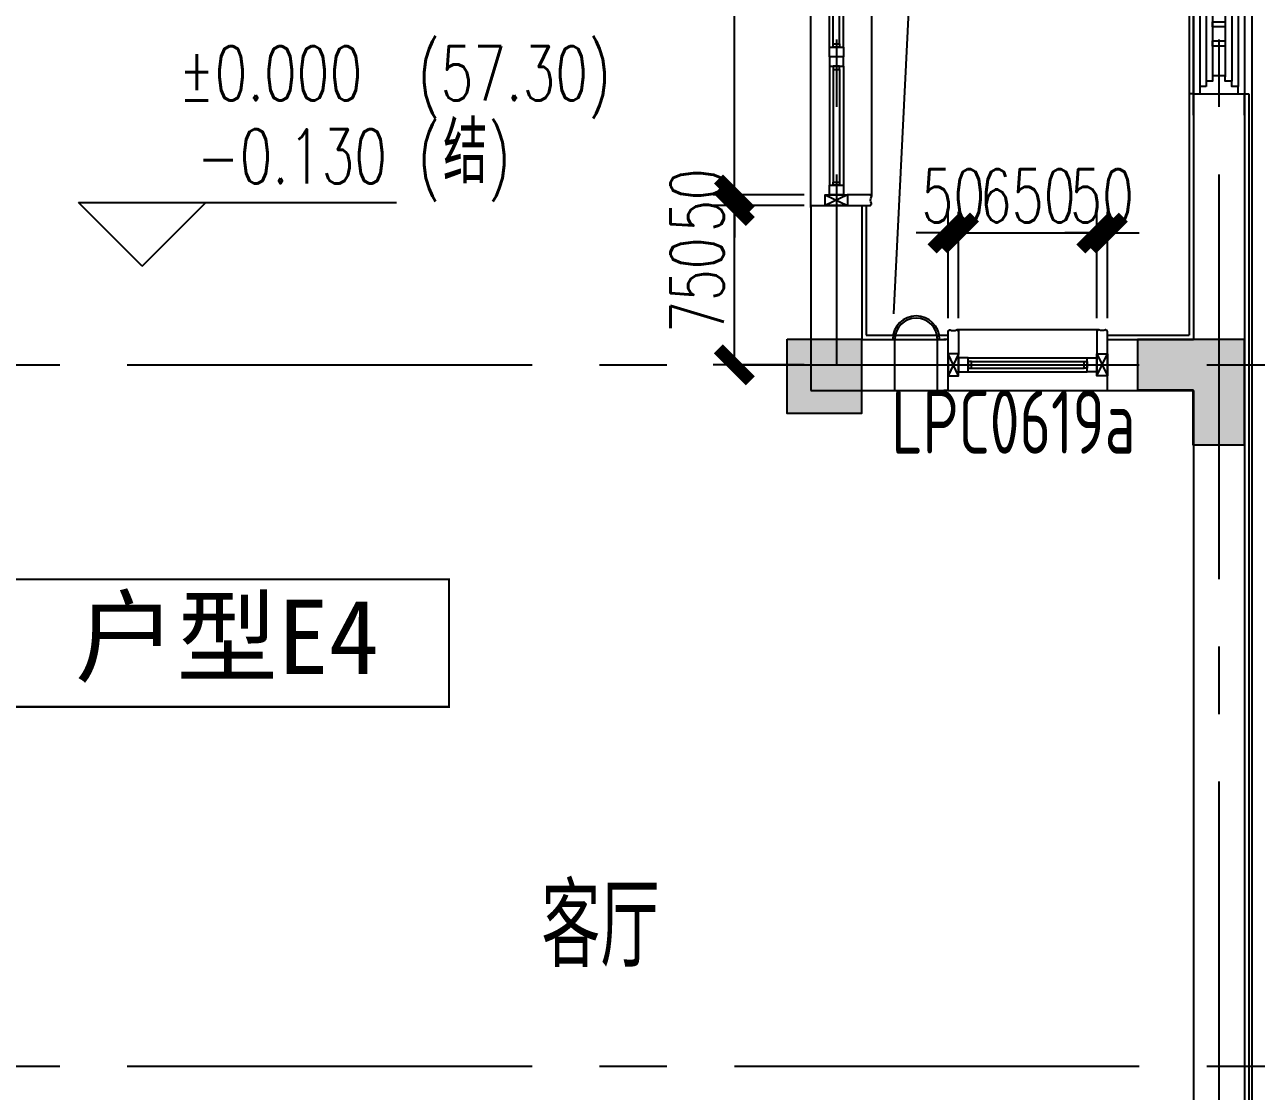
# Model space of a CAD drawing. Extents: x 296441 to 853063, y 459050 to 1117990.
# Drawn here: x 662478 to 668275, y 730393 to 735414 of the extents above; entities that cross this region are included whole.
import ezdxf
from ezdxf.enums import TextEntityAlignment as Align

# ---------------------------------------------------------------- set-up
doc = ezdxf.new("R2010")
doc.units = 0
doc.header["$LTSCALE"] = 1000
doc.linetypes.add('14-GRID$0$CENTER2', pattern=[28.575, 19.05, -3.175, 3.175, -3.175])
for name, color, linetype in [('0-COL', 50, 'Continuous'), ('0-COL-H1', 170, 'Continuous'), ('14-FL01-P$0$A-WALL-FNSH', 6, 'Continuous'), ('14-GRID$0$G-GRID', 9, '14-GRID$0$CENTER2'), ('14-name$0$A-ANNO-IDEN', 2, 'Continuous'), ('14-PLAN-BS01-P$0$A-OVLK', 140, 'Continuous'), ('DIM_ELEV', 3, 'Continuous'), ('DZ-3-TEXT-FL01$0$A-ROOM-IDEN', 4, 'Continuous'), ('DZ-PLAN-MAIN-FL01$0$A-WIND-IDEN', 33, 'Continuous'), ('E2-E3-FL01$0$E1-FL01$0$A-HOLE', 211, 'Continuous'), ('E2-E3-FL01$0$E1-FL01$0$A-HOLE-MECH', 222, 'Continuous'), ('E2-E3-FL01$0$E1-FL01$0$A-OVLK', 140, 'Continuous'), ('E2-E3-FL01$0$E1-FL01$0$A-SECT-WIND', 155, 'Continuous'), ('E2-E3-FL01$0$E1-FL01$0$A-SECT-WOOD', 17, 'Continuous'), ('E2-E3-FL01$0$E1-FL01$0$A-WALL', 1, 'Continuous'), ('E2-E3-FL01$0$E1-FL01$0$A-WALL-FNSH', 6, 'Continuous'), ('E2-E3-FL01$0$E1-FL01$0$G-XREF', 2, 'Continuous'), ('E2-E3-FL01$0$menchuangtao1$0$A-DETL-STONE', 42, 'Continuous'), ('E2-E3-FL01$0$menchuangtao1$0$A-WALL', 1, 'Continuous'), ('E2-E3-FL01$0$menchuangtao1$0$A_CUR_FRAME', 112, 'Continuous'), ('E4-FL01$0$A-ELEV-THIN', 145, 'Continuous'), ('E4-FL01$0$A-OVLK', 140, 'Continuous'), ('E4-FL01$0$A-SECT-STONE', 42, 'Continuous'), ('E4-FL01$0$A-WALL', 1, 'Continuous'), ('E4-FL01$0$A-WIND', 4, 'Continuous'), ('PUB_DIM', 3, 'Continuous'), ('PUB_TEXT', 7, 'Continuous'), ('ZT1_Dim---标注---PM、LM、DY、JD', 252, 'Continuous')]:
    doc.layers.add(name, color=color, linetype=linetype)
doc.styles.add('14-name$0$GOA_03_黑体_1.00', font='simhei.ttf')
doc.styles.add('14-name$0$GOA_04_COMPLEX_1.00', font='complex.shx')
doc.styles.add('_TCH_DIM', font='SIMPLEX', dxfattribs={"bigfont": 'GBCBIG'})
doc.styles.get("Standard").update_dxf_attribs({"font": 'gbenor.shx', "bigfont": 'gbcbig.shx'})
doc.styles.add('ZT-DIMSTYLE', font='ROMANS.shx', dxfattribs={"width": 0.7, "bigfont": 'CHINESE.shx'})
doc.dimstyles.new('ZT-DIM100', dxfattribs={"dimscale": 100, "dimtxt": 2.5, "dimasz": 1.5, "dimexe": 1, "dimexo": 1, "dimgap": 0.5, "dimtad": 1, "dimdec": 0, "dimdsep": 46, "dimtxsty": 'ZT-DIMSTYLE', "dimblk": 'ARCHTICK', "dimcen": 2.5, "dimclrd": 175, "dimclre": 175, "dimclrt": 7, "dimazin": 2, "dimtfac": 1, "dimtix": 1, "dimtmove": 2, "dimatfit": 3, "dimfxl": 0, "dimarcsym": 0})

# ---------------------------------------------------------------- blocks, each defined once
blk = doc.blocks.new('*U2129')
at = {"const_width": 10}
blk.add_lwpolyline([(-1025, 0), (1025, 0), (1025, -600), (-1025, -600)], close=True, dxfattribs=at)
at = {"style": '14-name$0$GOA_04_COMPLEX_1.00', "width": 0.8}
blk.add_attdef('房间编号', text='', height=300, dxfattribs=at).set_placement((-532.4, -480.6), align=Align.CENTER)
blk = doc.blocks.new('WERC')
at = {"layer": '14-name$0$A-ANNO-IDEN'}
ref = blk.add_blockref('*U2129', (806531.5, -443323.8), dxfattribs=dict(at, xscale=-1))
ref.add_attrib('房间编号', '户型E4', dxfattribs={"layer": '0', "height": 350, "style": '14-name$0$GOA_03_黑体_1.00'}).set_placement((806512.3, -443769.5), align=Align.CENTER)
blk = doc.blocks.new('20200415132855')
at = {"layer": 'DIM_ELEV'}
for p, q in [((863815.8, 250552.3), (863515.8, 250852.3)), ((863515.8, 250852.3), (865011.8, 250852.3)), ((863815.8, 250552.3), (864115.8, 250852.3))]:
    blk.add_line(p, q, dxfattribs=at)
at = {"layer": 'DZ-3-TEXT-FL01$0$A-ROOM-IDEN'}
blk.add_text('客厅', height=385.82, dxfattribs=at).set_placement((865694.1, 247254))
at = {"layer": 'DZ-PLAN-MAIN-FL01$0$A-WIND-IDEN', "color": 2, "width": 0.8}
blk.add_text('LPC0619a', height=300, dxfattribs=at).set_placement((867341.6, 249670.1))
at = {"layer": 'PUB_TEXT', "style": '_TCH_DIM', "width": 0.705882}
for s, p in [('(57.30)', (865111.8, 251332.3)), ('%%P0.000', (863987.5, 251332.3)), ('(', (865111.8, 250942.3)), (')', (865442.4, 250942.3)), ('-0.130', (864073.2, 250942.3))]:
    blk.add_text(s, height=255, dxfattribs=at).set_placement(p)
at = {"layer": 'PUB_TEXT', "style": '_TCH_DIM'}
blk.add_text('结', height=289.4, dxfattribs=at).set_placement((865231.8, 250942.3))
blk = doc.blocks.new('E2-E3-FL01$0$menchuangtao1')
at = {"layer": 'E2-E3-FL01$0$menchuangtao1$0$A-DETL-STONE'}
blk.add_lwpolyline([(-10, -52.5), (-10, -159.2, -0.471625), (-15, -162.1, -0.528396), (-19.5, -164.7, 0.241692), (-50.5, -164.7, -0.528396), (-55, -162.1, -0.471625), (-60, -159.2), (-60, -52.5)], format="xyb", close=True, dxfattribs=at)
at = {"layer": 'E2-E3-FL01$0$menchuangtao1$0$A-WALL'}
for p, q in [((-10, 120), (-10, -120)), ((-10, 120), (10, 120)), ((-10, -120), (10, -120))]:
    blk.add_line(p, q, dxfattribs=at)
at = {"layer": 'E2-E3-FL01$0$menchuangtao1$0$A_CUR_FRAME'}
for p, q in [((-60, -52.5), (-10, 52.5)), ((-60, 52.5), (-10, -52.5))]:
    blk.add_line(p, q, dxfattribs=at)
blk.add_lwpolyline([(-10, -52.5), (-10, 52.5), (-60, 52.5), (-60, -52.5)], close=True, dxfattribs=at)
blk = doc.blocks.new('*U426')
at = {"layer": 'E2-E3-FL01$0$E1-FL01$0$A-SECT-WIND'}
for p, q in [((45, 32.5), (605, 32.5)), ((60, 15), (590, 15)), ((45, -32.5), (605, -32.5)), ((60, -15), (590, -15))]:
    blk.add_line(p, q, dxfattribs=at)
at = {"layer": 'E2-E3-FL01$0$E1-FL01$0$A-SECT-WOOD'}
for points in [[(0, 32.5), (45, 32.5), (45, -32.5), (0, -32.5)], [(60, 15), (60, -15), (45, -15), (45, 15)], [(590, 15), (590, -15), (605, -15), (605, 15)], [(650, 32.5), (605, 32.5), (605, -32.5), (650, -32.5)]]:
    blk.add_lwpolyline(points, close=True, dxfattribs=at)
blk = doc.blocks.new('E2-E3-FL01$0$E1-FL01$0$XINFENG-1F2F')
for p, q in [((0, 0), (0, 240)), ((200, 0), (200, 240))]:
    blk.add_line(p, q)
for radius in [110, 100]:
    blk.add_arc((100, 240), radius, 0, 180)
blk = doc.blocks.new('20200415113150')
at = {"layer": 'E2-E3-FL01$0$E1-FL01$0$A-HOLE'}
blk.add_lwpolyline([(696911.5, 212763.4), (696631.5, 218403.4), (695791.5, 218683.4)], dxfattribs=at)
at = {"layer": 'E2-E3-FL01$0$E1-FL01$0$A-OVLK'}
for p, q in [((697301.5, 213263.4), (697301.5, 215983.4)), ((697016.5, 215931.5), (697016.5, 213315.6)), ((695948.4, 212688.4), (696614.6, 212688.4)), ((696656.5, 212403.4), (695896.5, 212403.4))]:
    blk.add_line(p, q, dxfattribs=at)
at = {"layer": 'E2-E3-FL01$0$E1-FL01$0$A-WALL'}
for p, q in [((695501.5, 218433.4), (695501.5, 212643.4)), ((697061.5, 213263.4), (697061.5, 212643.4)), ((697301.5, 213263.4), (697301.5, 212403.4)), ((695896.5, 212643.4), (695501.5, 212643.4)), ((697061.5, 212643.4), (696666.5, 212643.4)), ((695501.5, 212403.4), (695501.5, 208143.4)), ((695896.5, 212403.4), (695501.5, 212403.4)), ((697301.5, 212403.4), (696666.5, 212403.4))]:
    blk.add_line(p, q, dxfattribs=at)
at = {"layer": 'E2-E3-FL01$0$E1-FL01$0$A-WALL-FNSH'}
for p, q in [((697041.5, 213273.4), (697041.5, 212663.4)), ((695906.5, 212663.4), (695521.5, 212663.4)), ((697041.5, 212663.4), (696656.5, 212663.4))]:
    blk.add_line(p, q, dxfattribs=at)
blk.add_lwpolyline([(697041.5, 215973.4), (697041.5, 218683.4), (695791.5, 218683.4), (695791.5, 218413.4), (695521.5, 218413.4), (695521.5, 212663.4)], dxfattribs=at)
at = {"extrusion": (0, 0, -1), "zscale": -1, "rotation": 90}
blk.add_blockref('*U426', (-697181.5, 213973.4), dxfattribs=at)
for p, rotation in [((697181.5, 213973.4), 270), ((696606.5, 212523.4), 180)]:
    blk.add_blockref('*U426', p, dxfattribs=dict(rotation=rotation))
at = {"layer": 'E2-E3-FL01$0$E1-FL01$0$A-HOLE-MECH', "extrusion": (0, 0, -1), "zscale": -1}
blk.add_blockref('E2-E3-FL01$0$E1-FL01$0$XINFENG-1F2F', (-696906.5, 212403.4), dxfattribs=at)
at = {"layer": 'E2-E3-FL01$0$E1-FL01$0$G-XREF'}
for p, rotation in [((697181.5, 213263.4), 270), ((695896.5, 212523.4), 180)]:
    blk.add_blockref('E2-E3-FL01$0$menchuangtao1', p, dxfattribs=dict(at, rotation=rotation))
at = {"layer": 'E2-E3-FL01$0$E1-FL01$0$G-XREF', "extrusion": (0, 0, -1), "zscale": -1, "rotation": 180}
blk.add_blockref('E2-E3-FL01$0$menchuangtao1', (-696666.5, 212523.4), dxfattribs=at)
blk = doc.blocks.new('E4-FL01$0$louchuang')
at = {"layer": 'E4-FL01$0$A-ELEV-THIN'}
for p, q in [((1090, 210), (-40, 210)), ((1065, 180), (-15, 180)), ((1065, 60), (-15, 60)), ((1090, 30), (-40, 30))]:
    blk.add_line(p, q, dxfattribs=at)
at = {"layer": 'E4-FL01$0$A-OVLK'}
for p, q in [((1125, 240), (-75, 240)), ((-75, 0), (1125, 0))]:
    blk.add_line(p, q, dxfattribs=at)
at = {"layer": 'E4-FL01$0$A-SECT-STONE'}
blk.add_line((1125, 210), (1125, 30), dxfattribs=at)
for points in [[(-40, 60), (-40, 30), (-75, 30), (-75, 210), (-40, 210), (-40, 180), (-15, 180), (-15, 150), (10, 150), (10, 125.8), (10, 115), (10, 114.2), (10, 90), (-15, 90), (-15, 60)], [(1090, 60), (1090, 30), (1125, 30), (1125, 210), (1090, 210), (1090, 180), (1065, 180), (1065, 150), (965, 150), (965, 125.8), (965, 115), (965, 114.2), (965, 90), (1065, 90), (1065, 60)], [(175, 90), (175, 150), (175, 150), (150, 150), (150, 150), (150, 90)], [(265, 90), (265, 150), (265, 150), (240, 150), (240, 150), (240, 90)], [(355, 90), (355, 150), (355, 150), (330, 150), (330, 150), (330, 90)], [(445, 90), (445, 150), (445, 150), (420, 150), (420, 150), (420, 90)], [(535, 90), (535, 150), (535, 150), (510, 150), (510, 150), (510, 90)], [(625, 90), (625, 150), (625, 150), (600, 150), (600, 150), (600, 90)], [(715, 90), (715, 150), (715, 150), (690, 150), (690, 150), (690, 90)], [(805, 90), (805, 150), (805, 150), (780, 150), (780, 150), (780, 90)], [(895, 90), (895, 150), (895, 150), (870, 150), (870, 150), (870, 90)]]:
    blk.add_lwpolyline(points, close=True, dxfattribs=at)
at = {"layer": 'E4-FL01$0$A-WALL'}
for p, q in [((-175, 240), (-75, 240)), ((-75, 0), (-75, 240)), ((1125, 0), (1125, 240)), ((1125, 240), (1225, 240)), ((-175, 0), (-75, 0)), ((1125, 0), (1225, 0))]:
    blk.add_line(p, q, dxfattribs=at)
at = {"layer": 'E4-FL01$0$A-WIND'}
for p, q in [((965, 150), (5, 150)), ((965, 90), (5, 90))]:
    blk.add_line(p, q, dxfattribs=at)
blk = doc.blocks.new('_ArchTick')
at = {"color": 0, "linetype": 'ByBlock', "const_width": 0.4}
blk.add_lwpolyline([(-0.5, -0.5), (0.5, 0.5)], dxfattribs=at)
blk = doc.blocks.new('*D892')
at = {"layer": 'Defpoints', "color": 0, "ltscale": 1000, "transparency": 16777216}
for p in [(667573.5, 734433.1), (667523.5, 733932.6), (667573.5, 733932.6)]:
    blk.add_point(p, dxfattribs=at)
at = {"layer": 'ZT1_Dim---标注---PM、LM、DY、JD', "color": 175, "linetype": 'ByBlock', "lineweight": -2, "ltscale": 1000, "transparency": 16777216}
for p, q in [((667523.5, 734032.6), (667523.5, 734533.1)), ((667573.5, 734032.6), (667573.5, 734533.1)), ((667523.5, 734433.1), (667373.5, 734433.1)), ((667523.5, 734433.1), (667573.5, 734433.1)), ((667573.5, 734433.1), (667723.5, 734433.1))]:
    blk.add_line(p, q, dxfattribs=at)
at = {"layer": 'ZT1_Dim---标注---PM、LM、DY、JD', "color": 175, "lineweight": -2, "ltscale": 1000, "transparency": 16777216, "xscale": 150, "yscale": 150, "zscale": 150}
blk.add_blockref('_ArchTick', (667523.5, 734433.1), dxfattribs=at)
at = {"layer": 'ZT1_Dim---标注---PM、LM、DY、JD', "color": 175, "lineweight": -2, "ltscale": 1000, "transparency": 16777216, "xscale": 150, "yscale": 150, "zscale": 150, "rotation": 180}
blk.add_blockref('_ArchTick', (667573.5, 734433.1), dxfattribs=at)
at = {"layer": 'ZT1_Dim---标注---PM、LM、DY、JD', "color": 7, "ltscale": 1000, "transparency": 16777216, "insert": (667548.5, 734608.1), "char_height": 250, "attachment_point": 5, "style": 'ZT-DIMSTYLE'}
blk.add_mtext('50', dxfattribs=at)
blk = doc.blocks.new('*D893')
at = {"layer": 'Defpoints', "color": 0, "ltscale": 1000, "transparency": 16777216}
for p in [(667523.5, 734433.1), (666873.5, 733932.6), (667523.5, 733932.6)]:
    blk.add_point(p, dxfattribs=at)
at = {"layer": 'ZT1_Dim---标注---PM、LM、DY、JD', "color": 175, "linetype": 'ByBlock', "lineweight": -2, "ltscale": 1000, "transparency": 16777216}
for p, q in [((666873.5, 734032.6), (666873.5, 734533.1)), ((667523.5, 734032.6), (667523.5, 734533.1)), ((666873.5, 734433.1), (667523.5, 734433.1))]:
    blk.add_line(p, q, dxfattribs=at)
at = {"layer": 'ZT1_Dim---标注---PM、LM、DY、JD', "color": 175, "lineweight": -2, "ltscale": 1000, "transparency": 16777216, "xscale": 150, "yscale": 150, "zscale": 150, "rotation": 180}
blk.add_blockref('_ArchTick', (666873.5, 734433.1), dxfattribs=at)
at = {"layer": 'ZT1_Dim---标注---PM、LM、DY、JD', "color": 175, "lineweight": -2, "ltscale": 1000, "transparency": 16777216, "xscale": 150, "yscale": 150, "zscale": 150}
blk.add_blockref('_ArchTick', (667523.5, 734433.1), dxfattribs=at)
at = {"layer": 'ZT1_Dim---标注---PM、LM、DY、JD', "color": 7, "ltscale": 1000, "transparency": 16777216, "insert": (667198.5, 734608.1), "char_height": 250, "attachment_point": 5, "style": 'ZT-DIMSTYLE'}
blk.add_mtext('650', dxfattribs=at)
blk = doc.blocks.new('*D894')
at = {"layer": 'Defpoints', "color": 0, "ltscale": 1000, "transparency": 16777216}
for p in [(666873.5, 734433.1), (666823.5, 733932.6), (666873.5, 733932.6)]:
    blk.add_point(p, dxfattribs=at)
at = {"layer": 'ZT1_Dim---标注---PM、LM、DY、JD', "color": 175, "linetype": 'ByBlock', "lineweight": -2, "ltscale": 1000, "transparency": 16777216}
for p, q in [((666823.5, 734032.6), (666823.5, 734533.1)), ((666873.5, 734032.6), (666873.5, 734533.1)), ((666823.5, 734433.1), (666673.5, 734433.1)), ((666823.5, 734433.1), (666873.5, 734433.1)), ((666873.5, 734433.1), (667023.5, 734433.1))]:
    blk.add_line(p, q, dxfattribs=at)
at = {"layer": 'ZT1_Dim---标注---PM、LM、DY、JD', "color": 175, "lineweight": -2, "ltscale": 1000, "transparency": 16777216, "xscale": 150, "yscale": 150, "zscale": 150}
blk.add_blockref('_ArchTick', (666823.5, 734433.1), dxfattribs=at)
at = {"layer": 'ZT1_Dim---标注---PM、LM、DY、JD', "color": 175, "lineweight": -2, "ltscale": 1000, "transparency": 16777216, "xscale": 150, "yscale": 150, "zscale": 150, "rotation": 180}
blk.add_blockref('_ArchTick', (666873.5, 734433.1), dxfattribs=at)
at = {"layer": 'ZT1_Dim---标注---PM、LM、DY、JD', "color": 7, "ltscale": 1000, "transparency": 16777216, "insert": (666848.5, 734608.1), "char_height": 250, "attachment_point": 5, "style": 'ZT-DIMSTYLE'}
blk.add_mtext('50', dxfattribs=at)
blk = doc.blocks.new('*D896')
at = {"layer": 'Defpoints', "color": 0, "ltscale": 1000, "transparency": 16777216}
for p in [(665818.1, 737212.6), (666246, 737212.6), (666246, 734612.6)]:
    blk.add_point(p, dxfattribs=at)
at = {"layer": 'ZT1_Dim---标注---PM、LM、DY、JD', "color": 175, "linetype": 'ByBlock', "lineweight": -2, "ltscale": 1000, "transparency": 16777216}
for p, q in [((666146, 737212.6), (665718.1, 737212.6)), ((665818.1, 734612.6), (665818.1, 737212.6)), ((666146, 734612.6), (665718.1, 734612.6))]:
    blk.add_line(p, q, dxfattribs=at)
at = {"layer": 'ZT1_Dim---标注---PM、LM、DY、JD', "color": 175, "lineweight": -2, "ltscale": 1000, "transparency": 16777216, "xscale": 150, "yscale": 150, "zscale": 150}
for p, rotation in [((665818.1, 737212.6), 90), ((665818.1, 734612.6), 270)]:
    blk.add_blockref('_ArchTick', p, dxfattribs=dict(at, rotation=rotation))
at = {"layer": 'ZT1_Dim---标注---PM、LM、DY、JD', "color": 7, "ltscale": 1000, "transparency": 16777216, "insert": (665643.1, 735912.6), "char_height": 250, "attachment_point": 5, "rotation": 90, "style": 'ZT-DIMSTYLE'}
blk.add_mtext('2600', dxfattribs=at)
blk = doc.blocks.new('*D897')
at = {"layer": 'Defpoints', "color": 0, "ltscale": 1000, "transparency": 16777216}
for p in [(665818.1, 734612.6), (666246, 734612.6), (666246, 734562.6)]:
    blk.add_point(p, dxfattribs=at)
at = {"layer": 'ZT1_Dim---标注---PM、LM、DY、JD', "color": 175, "linetype": 'ByBlock', "lineweight": -2, "ltscale": 1000, "transparency": 16777216}
for p, q in [((665818.1, 734612.6), (665818.1, 734762.6)), ((666146, 734612.6), (665718.1, 734612.6)), ((665818.1, 734562.6), (665818.1, 734612.6)), ((666146, 734562.6), (665718.1, 734562.6)), ((665818.1, 734562.6), (665818.1, 734412.6))]:
    blk.add_line(p, q, dxfattribs=at)
at = {"layer": 'ZT1_Dim---标注---PM、LM、DY、JD', "color": 175, "lineweight": -2, "ltscale": 1000, "transparency": 16777216, "xscale": 150, "yscale": 150, "zscale": 150}
for p, rotation in [((665818.1, 734612.6), 270), ((665818.1, 734562.6), 90)]:
    blk.add_blockref('_ArchTick', p, dxfattribs=dict(at, rotation=rotation))
at = {"layer": 'ZT1_Dim---标注---PM、LM、DY、JD', "color": 7, "ltscale": 1000, "transparency": 16777216, "insert": (665643.1, 734587.6), "char_height": 250, "attachment_point": 5, "rotation": 90, "style": 'ZT-DIMSTYLE'}
blk.add_mtext('50', dxfattribs=at)
blk = doc.blocks.new('*D898')
at = {"layer": 'Defpoints', "color": 0, "ltscale": 1000, "transparency": 16777216}
for p in [(665818.1, 734562.6), (666246, 734562.6), (666246, 733812.6)]:
    blk.add_point(p, dxfattribs=at)
at = {"layer": 'ZT1_Dim---标注---PM、LM、DY、JD', "color": 175, "linetype": 'ByBlock', "lineweight": -2, "ltscale": 1000, "transparency": 16777216}
for p, q in [((666146, 734562.6), (665718.1, 734562.6)), ((665818.1, 733812.6), (665818.1, 734562.6)), ((666146, 733812.6), (665718.1, 733812.6))]:
    blk.add_line(p, q, dxfattribs=at)
at = {"layer": 'ZT1_Dim---标注---PM、LM、DY、JD', "color": 175, "lineweight": -2, "ltscale": 1000, "transparency": 16777216, "xscale": 150, "yscale": 150, "zscale": 150}
for p, rotation in [((665818.1, 734562.6), 90), ((665818.1, 733812.6), 270)]:
    blk.add_blockref('_ArchTick', p, dxfattribs=dict(at, rotation=rotation))
at = {"layer": 'ZT1_Dim---标注---PM、LM、DY、JD', "color": 7, "ltscale": 1000, "transparency": 16777216, "insert": (665643.1, 734187.6), "char_height": 250, "attachment_point": 5, "rotation": 90, "style": 'ZT-DIMSTYLE'}
blk.add_mtext('750', dxfattribs=at)
blk = doc.blocks.new('A$C38AD7E8D')
at = {"layer": '0-COL', "color": 6}
for points in [[(57370, -6180), (57720, -6180), (57720, -6530), (57370, -6530)], [(59280, -6680), (59280, -6420), (59020, -6420), (59020, -6180), (59520, -6180), (59520, -6680)]]:
    blk.add_lwpolyline(points, close=True, dxfattribs=at)
at = {"layer": '0-COL-H1', "color": 254}
for points in [[(57720, -6530), (57720, -6180), (57370, -6530), (57370, -6180)], [(59280, -6420), (59520, -6180), (59020, -6420), (59020, -6180)], [(59280, -6680), (59520, -6680), (59280, -6420), (59520, -6180)]]:
    blk.add_solid(points, dxfattribs=at)

msp = doc.modelspace()

# ---------------------------------------------------------------- linework, layer by layer
at = {"layer": '14-FL01-P$0$A-WALL-FNSH'}
for p, q in [((667978.5, 735087.6), (667958.5, 735087.6)), ((668218.5, 735087.6), (668238.5, 735087.6)), ((668238.5, 735087.6), (668238.5, 719452.6))]:
    msp.add_line(p, q, dxfattribs=at)
msp.add_lwpolyline([(667958.5, 735087.6), (667958.5, 733952.6)], dxfattribs=at)
at = {"layer": '14-GRID$0$G-GRID', "color": 8, "ltscale": 0.1}
for p, q in [((666298.5, 748996.4), (666298.5, 733812.6)), ((668098.5, 748996.4), (668098.5, 716237.9)), ((620098.5, 733812.6), (674432.5, 733812.6)), ((620098.5, 730512.6), (674432.5, 730512.6))]:
    msp.add_line(p, q, dxfattribs=at)
at = {"layer": '14-PLAN-BS01-P$0$A-OVLK'}
msp.add_line((668253.5, 740267.6), (668253.5, 719467.6), dxfattribs=at)
at = {"layer": 'E2-E3-FL01$0$E1-FL01$0$A-WALL'}
for p, q in [((667978.5, 739992.6), (667978.5, 733932.6)), ((667978.5, 733692.6), (667978.5, 729432.6))]:
    msp.add_line(p, q, dxfattribs=at)
at = {"layer": 'E4-FL01$0$A-WALL'}
msp.add_line((668218.5, 740232.6), (668218.5, 719432.6), dxfattribs=at)

# ---------------------------------------------------------------- block references
for name, p in [('20200415132855', (-200784.3, 483724.4)), ('A$C38AD7E8D', (608697, 740114.1, -13.6))]:
    msp.add_blockref(name, p)
at = {"xscale": -1, "rotation": 270}
msp.add_blockref('E4-FL01$0$louchuang', (667978.5, 735162.6), dxfattribs=at)
at = {"layer": 'DIM_ELEV', "xscale": -1}
msp.add_blockref('20200415113150', (1363480, 521289.2), dxfattribs=at)
at = {"layer": 'PUB_DIM'}
msp.add_blockref('WERC', (-143081.1, 1176126.9), dxfattribs=at)

# ---------------------------------------------------------------- dimensions: what is measured, and where the dimension line sits
at = {"layer": 'ZT1_Dim---标注---PM、LM、DY、JD', "ltscale": 1000}
for base, p1, p2, picture, middle in [((665818.1, 737212.6), (666246, 734612.6), (666246, 737212.6), '*D896', (665643.1, 735912.6)), ((665818.1, 734612.6), (666246, 734562.6), (666246, 734612.6), '*D897', (665643.1, 734587.6)), ((665818.1, 734562.6), (666246, 733812.6), (666246, 734562.6), '*D898', (665643.1, 734187.6))]:
    dim = msp.add_linear_dim(base=base, p1=p1, p2=p2, angle=90, dimstyle='ZT-DIM100', dxfattribs=at)
    dim.commit()
    dim.dimension.update_dxf_attribs({"geometry": picture, "text_midpoint": middle})
for base, p1, p2, picture, middle in [((666873.5, 734433.1), (666823.5, 733932.6), (666873.5, 733932.6), '*D894', (666848.5, 734608.1)), ((667523.5, 734433.1), (666873.5, 733932.6), (667523.5, 733932.6), '*D893', (667198.5, 734608.1)), ((667573.5, 734433.1), (667523.5, 733932.6), (667573.5, 733932.6), '*D892', (667548.5, 734608.1))]:
    dim = msp.add_linear_dim(base=base, p1=p1, p2=p2, dimstyle='ZT-DIM100', dxfattribs=at)
    dim.commit()
    dim.dimension.update_dxf_attribs({"geometry": picture, "text_midpoint": middle})

doc.saveas('drawing.dxf')
